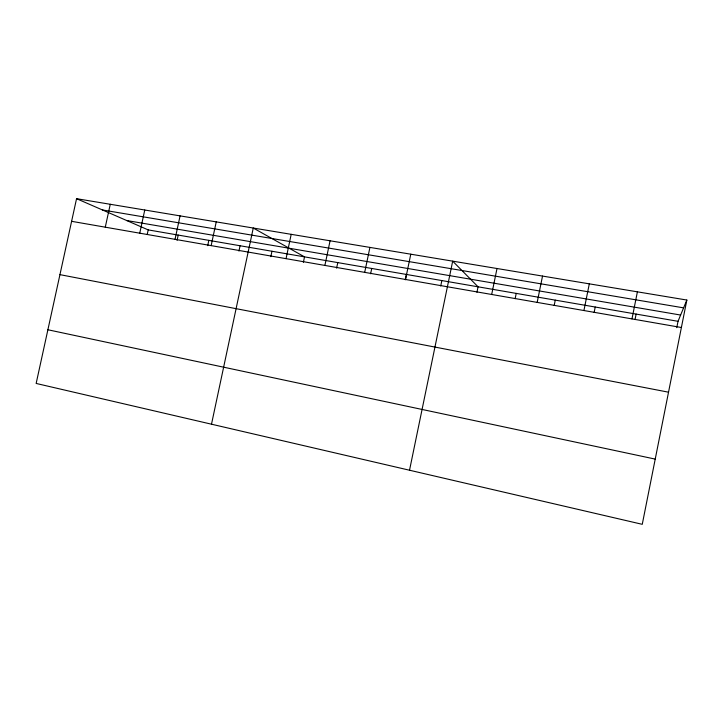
<?xml version="1.0" encoding="UTF-8"?>
<svg xmlns="http://www.w3.org/2000/svg" width="723" height="723" viewBox="0 0 723 723"><rect width="100%" height="100%" fill="white"/><g stroke="black" fill="none" stroke-linecap="round" stroke-linejoin="round"><path stroke-width="1.08" d="M676.764 327.664L678.02 321.31L686.85 300.045L76.557 198.68L36.15 383.443L642.259 524.32L686.85 300.045M631.974 318.897L637.397 291.83M635.038 319.557L636.132 314.08M583.922 310.538L589.308 283.85M594.134 312.435L595.228 307.022M537.171 302.395L542.53 276.078M554.18 305.477L555.264 300.135M476.936 292.3L478.066 286.814L452.688 261.157L409.525 470.23M491.685 294.469L497.008 268.513M515.147 298.68L516.222 293.393M440.723 285.983L441.852 280.56M364.699 272.363L369.923 247.402M370.619 273.773L371.73 268.459M405.296 279.81L406.407 274.451M405.522 279.467L410.781 254.189M303.38 262.332L304.528 256.873L253.267 228.025L211.496 424.202M324.889 265.431L330.077 240.786M336.611 268.134L337.777 262.603M270.827 256.665L271.975 251.252M286.046 258.662L291.197 234.333M207.7 245.657L208.83 240.361M211.152 245.621L216.24 221.88M238.942 251.098L240.081 245.748M147.248 234.279L148.197 229.896L76.557 198.68M175.029 239.331L180.081 215.87M177.081 240.316L178.21 235.074M105.278 227.185L110.267 204.275M139.747 233.186L144.763 210.004M102.44 209.959L683.606 307.862M126.697 220.524L680.623 315.047M148.197 229.896L678.02 321.31M71.604 221.319L681.391 327.51M59.946 274.641L668.531 392.191M47.89 329.76L655.228 459.105"/></g></svg>
